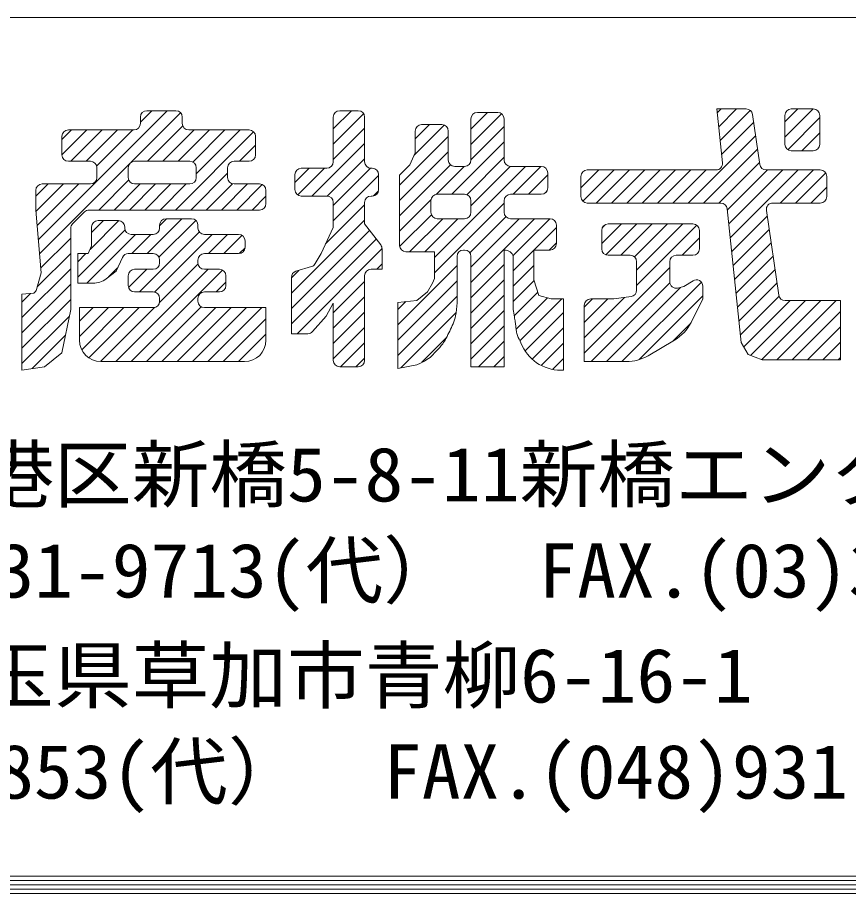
# Model space of a CAD drawing. Units: millimetres at full size; details may follow other scales. Extents: x -1603 to 1599, y -1129 to 1133.
# Drawn here: x -901.2 to -786.2, y -1129.2 to -1008 of the extents above; entities that cross this region are included whole.
import ezdxf
from ezdxf.enums import TextEntityAlignment as Align

# ---------------------------------------------------------------- set-up
doc = ezdxf.new("R2010")
doc.units = ezdxf.units.MM
doc.header["$LTSCALE"] = 4
doc.layers.add('0-0_0', color=7, linetype='Continuous', lineweight=18)
doc.layers.add('0-F_WAKU', color=7, linetype='Continuous', lineweight=18)
doc.styles.add('ＭＳ ゴシック', font='')
doc.styles.get('ＭＳ ゴシック').set_extended_font_data('MS Gothic')

msp = doc.modelspace()

# ---------------------------------------------------------------- linework, layer by layer
at = {"layer": '0-0_0'}
for p, q in [((-898.305, -1038.736), (-880.453, -1020.884)), ((-885.496, -1028.049), (-878.621, -1021.173)), ((-884.174, -1022.483), (-882.575, -1020.884)), ((-879.272, -1020.884), (-883.286, -1020.884)), ((-857.497, -1023.384), (-854.99, -1020.877)), ((-857.497, -1025.505), (-853.29, -1021.298)), ((-854.042, -1020.877), (-856.609, -1020.877)), ((-838.439, -1023.418), (-836.139, -1021.118)), ((-838.439, -1025.539), (-834.204, -1021.304)), ((-834.743, -1021.118), (-837.551, -1021.118)), ((-804.368, -1021.167), (-803.837, -1020.636)), ((-804.168, -1023.087), (-801.716, -1020.636)), ((-803.967, -1025.008), (-799.8, -1020.842)), ((-798.482, -1028.313), (-799.488, -1021.396)), ((-795.015, -1022.42), (-793.23, -1020.636)), ((-795.015, -1024.542), (-791.109, -1020.636)), ((-795.015, -1021.524), (-795.015, -1025.533)), ((-791.078, -1020.636), (-794.127, -1020.636)), ((-790.19, -1025.533), (-790.19, -1021.524)), ((-884.174, -1021.772), (-884.174, -1022.648)), ((-878.384, -1022.648), (-878.384, -1021.772)), ((-857.497, -1021.765), (-857.497, -1027.944)), ((-853.154, -1027.944), (-853.154, -1021.765)), ((-846.296, -1027.032), (-842.134, -1022.87)), ((-846.158, -1024.773), (-844.19, -1022.805)), ((-842.463, -1022.805), (-845.27, -1022.805)), ((-838.439, -1022.006), (-838.439, -1027.703)), ((-833.855, -1027.703), (-833.855, -1022.006)), ((-803.766, -1026.928), (-799.329, -1022.491)), ((-794.622, -1026.27), (-790.19, -1021.838)), ((-895.03, -1024.854), (-893.712, -1023.536)), ((-895.03, -1026.975), (-891.59, -1023.536)), ((-885.062, -1023.536), (-894.142, -1023.536)), ((-893.808, -1027.875), (-889.469, -1023.536)), ((-891.687, -1027.875), (-887.348, -1023.536)), ((-890.236, -1028.545), (-885.226, -1023.536)), ((-883.202, -1027.875), (-878.316, -1022.989)), ((-881.08, -1027.875), (-876.741, -1023.536)), ((-879.345, -1034.625), (-868.514, -1023.794)), ((-878.959, -1027.875), (-874.62, -1023.536)), ((-869.14, -1023.536), (-877.496, -1023.536)), ((-876.939, -1027.976), (-872.498, -1023.536)), ((-876.454, -1029.613), (-870.377, -1023.536)), ((-857.497, -1027.626), (-853.154, -1023.284)), ((-846.158, -1023.693), (-846.158, -1026.722)), ((-841.575, -1027.703), (-841.575, -1023.693)), ((-838.439, -1027.66), (-833.855, -1023.076)), ((-792.652, -1026.421), (-790.19, -1023.96)), ((-895.03, -1024.424), (-895.03, -1026.987)), ((-868.252, -1026.987), (-868.252, -1024.424)), ((-848.33, -1031.187), (-841.575, -1024.432)), ((-841.105, -1032.448), (-833.855, -1025.198)), ((-808.369, -1033.653), (-799.059, -1024.343)), ((-870.474, -1027.875), (-868.252, -1025.653)), ((-860.438, -1032.689), (-853.154, -1025.405)), ((-848.33, -1033.308), (-841.575, -1026.554)), ((-806.248, -1033.653), (-798.79, -1026.195)), ((-794.127, -1026.421), (-791.078, -1026.421)), ((-858.322, -1032.694), (-853.154, -1027.526)), ((-839.036, -1032.5), (-833.855, -1027.319)), ((-898.142, -1040.694), (-885.689, -1028.241)), ((-894.142, -1027.875), (-891.093, -1027.875)), ((-890.205, -1028.763), (-890.205, -1030.121)), ((-885.862, -1030.121), (-885.862, -1028.763)), ((-884.974, -1027.875), (-877.342, -1027.875)), ((-876.454, -1028.763), (-876.454, -1030.121)), ((-872.112, -1030.121), (-872.112, -1028.763)), ((-871.224, -1027.875), (-869.14, -1027.875)), ((-862.804, -1030.812), (-860.824, -1028.832)), ((-862.41, -1032.539), (-858.702, -1028.832)), ((-858.385, -1028.832), (-861.916, -1028.832)), ((-857.497, -1033.99), (-852.332, -1028.826)), ((-852.112, -1028.832), (-852.266, -1028.832)), ((-848.33, -1035.43), (-841.268, -1028.368)), ((-843.505, -1041.212), (-830.884, -1028.591)), ((-843.24, -1032.462), (-839.369, -1028.591)), ((-839.327, -1028.591), (-840.687, -1028.591)), ((-838.439, -1034.024), (-833.002, -1028.588)), ((-828.712, -1028.591), (-832.967, -1028.591)), ((-832.62, -1032.448), (-828.763, -1028.591)), ((-804.126, -1033.653), (-798.52, -1028.046)), ((-877.223, -1034.625), (-872.112, -1029.513)), ((-862.804, -1029.72), (-862.804, -1031.801)), ((-857.497, -1036.112), (-851.224, -1029.839)), ((-851.224, -1031.801), (-851.224, -1029.72)), ((-848.33, -1029.796), (-848.33, -1039.515)), ((-830.498, -1032.448), (-827.824, -1029.773)), ((-827.824, -1031.56), (-827.824, -1029.479)), ((-823.24, -1031.554), (-820.76, -1029.073)), ((-823.24, -1029.961), (-823.24, -1032.765)), ((-822.968, -1033.403), (-818.638, -1029.073)), ((-804.527, -1029.073), (-822.352, -1029.073)), ((-821.097, -1033.653), (-816.517, -1029.073)), ((-818.976, -1033.653), (-814.396, -1029.073)), ((-816.854, -1033.653), (-812.274, -1029.073)), ((-814.733, -1033.653), (-810.153, -1029.073)), ((-812.612, -1033.653), (-808.032, -1029.073)), ((-810.49, -1033.653), (-805.91, -1029.073)), ((-802.963, -1034.61), (-797.425, -1029.073)), ((-802.762, -1036.531), (-795.304, -1029.073)), ((-802.561, -1038.451), (-793.182, -1029.073)), ((-790.114, -1029.073), (-797.603, -1029.073)), ((-795.641, -1033.653), (-791.061, -1029.073)), ((-793.52, -1033.653), (-789.361, -1029.494)), ((-789.226, -1032.765), (-789.226, -1029.961)), ((-898.648, -1032.715), (-896.942, -1031.009)), ((-898.632, -1034.82), (-894.82, -1031.009)), ((-898.469, -1036.778), (-892.699, -1031.009)), ((-891.093, -1031.009), (-897.76, -1031.009)), ((-889.951, -1034.625), (-885.792, -1030.466)), ((-887.83, -1034.625), (-884.214, -1031.009)), ((-885.709, -1034.625), (-882.093, -1031.009)), ((-877.342, -1031.009), (-884.974, -1031.009)), ((-883.587, -1034.625), (-879.971, -1031.009)), ((-881.466, -1034.625), (-877.85, -1031.009)), ((-875.102, -1034.625), (-871.452, -1030.975)), ((-872.981, -1034.625), (-869.365, -1031.009)), ((-867.692, -1031.009), (-871.224, -1031.009)), ((-870.859, -1034.625), (-867.326, -1031.091)), ((-898.648, -1031.897), (-898.648, -1034.625)), ((-866.804, -1033.737), (-866.804, -1031.897)), ((-851.934, -1032.67), (-851.243, -1031.979)), ((-843.099, -1032.448), (-839.327, -1032.448)), ((-832.967, -1032.448), (-828.712, -1032.448)), ((-828.235, -1032.305), (-827.966, -1032.037)), ((-791.399, -1033.653), (-789.226, -1031.48)), ((-868.738, -1034.625), (-866.804, -1032.691)), ((-861.916, -1032.689), (-858.385, -1032.689)), ((-857.497, -1033.577), (-857.497, -1037.028)), ((-853.154, -1036.546), (-853.154, -1033.577)), ((-852.266, -1032.689), (-852.112, -1032.689)), ((-848.33, -1037.551), (-843.974, -1033.195)), ((-843.987, -1034.934), (-843.987, -1033.336)), ((-843.505, -1043.333), (-833.855, -1033.683)), ((-838.439, -1033.336), (-838.439, -1034.934)), ((-833.855, -1034.934), (-833.855, -1033.336)), ((-822.352, -1033.653), (-803.863, -1033.653)), ((-796.678, -1033.653), (-790.114, -1033.653)), ((-891.912, -1034.885), (-893.563, -1036.534)), ((-867.692, -1034.625), (-891.284, -1034.625)), ((-858.553, -1039.289), (-853.154, -1033.89)), ((-802.98, -1034.449), (-801.046, -1052.938)), ((-795.85, -1046.392), (-797.556, -1034.669)), ((-891.151, -1040.068), (-887.161, -1036.078)), ((-890.928, -1037.723), (-889.276, -1036.071)), ((-887.233, -1036.071), (-890.04, -1036.071)), ((-883.25, -1040.651), (-878.429, -1035.83)), ((-881.619, -1041.142), (-876.525, -1036.048)), ((-881.52, -1036.8), (-880.55, -1035.83)), ((-877.101, -1035.83), (-880.632, -1035.83)), ((-863.287, -1046.144), (-853.154, -1036.012)), ((-848.316, -1039.658), (-843.922, -1035.265)), ((-846.939, -1040.403), (-842.358, -1035.822)), ((-844.818, -1040.403), (-840.237, -1035.822)), ((-839.327, -1035.822), (-843.099, -1035.822)), ((-838.597, -1040.546), (-833.602, -1035.551)), ((-838.439, -1042.509), (-831.752, -1035.822)), ((-838.439, -1044.631), (-829.631, -1035.822)), ((-827.506, -1035.822), (-832.967, -1035.822)), ((-832.632, -1040.945), (-827.509, -1035.822)), ((-802.36, -1040.372), (-797.442, -1035.454)), ((-892.858, -1043.896), (-886.309, -1037.347)), ((-890.928, -1036.959), (-890.928, -1039.687)), ((-886.345, -1037.112), (-886.345, -1036.959)), ((-881.52, -1036.718), (-881.52, -1037.112)), ((-876.213, -1037.112), (-876.213, -1036.718)), ((-863.287, -1048.265), (-852.464, -1037.443)), ((-859.186, -1040.644), (-857.497, -1037.028)), ((-853.154, -1036.546), (-850.926, -1039.44)), ((-829.727, -1040.162), (-826.618, -1037.052)), ((-826.618, -1039.274), (-826.618, -1036.71)), ((-820.346, -1039.266), (-817.626, -1036.546)), ((-820.346, -1037.434), (-820.346, -1039.997)), ((-820.258, -1037.057), (-819.835, -1036.633)), ((-819.781, -1040.822), (-815.504, -1036.546)), ((-807.724, -1036.546), (-819.458, -1036.546)), ((-817.722, -1040.885), (-813.383, -1036.546)), ((-815.825, -1041.109), (-811.262, -1036.546)), ((-815.521, -1042.926), (-809.141, -1036.546)), ((-815.521, -1045.047), (-807.197, -1036.723)), ((-806.836, -1039.997), (-806.836, -1037.434)), ((-802.16, -1042.292), (-797.172, -1037.306)), ((-897.979, -1042.652), (-893.823, -1038.497)), ((-891.591, -1044.75), (-884.841, -1038)), ((-882.408, -1038), (-885.457, -1038)), ((-885.371, -1040.651), (-882.72, -1038)), ((-884.311, -1045.955), (-876.017, -1037.661)), ((-882.213, -1045.978), (-874.234, -1038)), ((-870.587, -1038), (-875.325, -1038)), ((-874.765, -1040.651), (-872.113, -1038)), ((-872.643, -1040.651), (-870.125, -1038.133)), ((-863.287, -1050.386), (-851.541, -1038.641)), ((-809.237, -1040.885), (-806.836, -1038.484)), ((-870.516, -1040.645), (-869.706, -1039.835)), ((-869.699, -1039.763), (-869.699, -1038.888)), ((-827.606, -1040.162), (-826.618, -1039.174)), ((-801.959, -1044.213), (-796.903, -1039.157)), ((-898.456, -1045.251), (-893.823, -1040.618)), ((-892.858, -1041.775), (-891.735, -1040.651)), ((-885.87, -1040.651), (-882.408, -1040.651)), ((-875.325, -1040.651), (-870.587, -1040.651)), ((-862.511, -1051.733), (-850.744, -1039.965)), ((-859.976, -1042.026), (-859.186, -1040.644)), ((-847.442, -1040.403), (-843.505, -1040.403)), ((-843.505, -1040.403), (-843.505, -1044.099)), ((-840.369, -1047.457), (-840.369, -1041.05)), ((-839.481, -1040.162), (-839.327, -1040.162)), ((-838.439, -1041.05), (-838.439, -1056.313)), ((-833.855, -1040.162), (-833.778, -1040.162)), ((-833.855, -1056.313), (-833.855, -1040.162)), ((-832.594, -1043.029), (-829.754, -1040.188)), ((-832.594, -1041.05), (-832.594, -1048.367)), ((-829.754, -1044.26), (-829.754, -1040.162)), ((-829.754, -1040.162), (-827.506, -1040.162)), ((-819.458, -1040.885), (-816.409, -1040.885)), ((-810.049, -1040.885), (-807.724, -1040.885)), ((-801.758, -1046.134), (-796.633, -1041.009)), ((-887.551, -1043.062), (-886.676, -1041.167)), ((-881.544, -1047.431), (-876.198, -1042.085)), ((-881.52, -1041.539), (-881.52, -1041.933)), ((-876.213, -1041.933), (-876.213, -1041.539)), ((-851.471, -1042.813), (-850.742, -1042.085)), ((-848.571, -1050.52), (-840.369, -1042.318)), ((-838.439, -1046.752), (-833.855, -1042.168)), ((-832.594, -1045.15), (-829.754, -1042.31)), ((-815.521, -1041.773), (-815.521, -1045.723)), ((-810.937, -1044.557), (-810.937, -1041.773)), ((-900.578, -1049.494), (-893.823, -1042.74)), ((-888.921, -1044.126), (-887.551, -1043.062)), ((-888.587, -1043.867), (-887.353, -1042.633)), ((-887.589, -1055.597), (-874.813, -1042.821)), ((-885.816, -1045.338), (-883.298, -1042.821)), ((-885.468, -1055.597), (-872.808, -1042.938)), ((-882.408, -1042.821), (-884.974, -1042.821)), ((-873.241, -1042.821), (-875.325, -1042.821)), ((-863.287, -1044.023), (-862.236, -1042.973)), ((-862.66, -1043.103), (-860.486, -1042.434)), ((-822.758, -1054.406), (-810.937, -1042.585)), ((-801.557, -1048.054), (-796.364, -1042.861)), ((-885.862, -1043.709), (-885.862, -1045.067)), ((-873.704, -1045.955), (-872.353, -1044.604)), ((-872.353, -1045.067), (-872.353, -1043.709)), ((-863.287, -1051.733), (-863.287, -1043.952)), ((-857.497, -1048.84), (-853.154, -1044.497)), ((-853.154, -1055.425), (-853.154, -1043.701)), ((-848.571, -1052.642), (-840.369, -1044.439)), ((-838.439, -1048.873), (-833.855, -1044.29)), ((-832.594, -1047.271), (-829.711, -1044.388)), ((-829.754, -1044.26), (-829.03, -1046.429)), ((-821.821, -1055.59), (-810.925, -1044.694)), ((-817.578, -1055.59), (-806.569, -1044.58)), ((-801.356, -1049.974), (-796.094, -1044.712)), ((-900.578, -1051.616), (-893.823, -1044.861)), ((-892.858, -1044.75), (-890.737, -1044.75)), ((-884.974, -1045.955), (-882.408, -1045.955)), ((-875.325, -1045.955), (-873.241, -1045.955)), ((-819.699, -1055.59), (-809.434, -1045.324)), ((-900.578, -1047.373), (-899.38, -1046.174)), ((-900.578, -1053.737), (-893.823, -1046.982)), ((-881.52, -1046.843), (-881.52, -1047.236)), ((-876.213, -1047.236), (-876.213, -1046.843)), ((-857.497, -1050.961), (-853.154, -1046.618)), ((-848.571, -1054.763), (-840.369, -1046.56)), ((-838.439, -1050.994), (-833.855, -1046.411)), ((-832.452, -1049.25), (-829.18, -1045.979)), ((-832.19, -1051.11), (-827.847, -1046.767)), ((-831.666, -1052.708), (-825.87, -1046.911)), ((-829.03, -1046.429), (-827.342, -1046.911)), ((-827.342, -1046.911), (-825.653, -1046.911)), ((-825.653, -1046.911), (-825.653, -1056.795)), ((-822.758, -1052.284), (-817.194, -1046.721)), ((-822.758, -1048.042), (-821.628, -1046.911)), ((-822.758, -1050.163), (-819.506, -1046.911)), ((-818.657, -1046.911), (-821.87, -1046.911)), ((-818.657, -1046.911), (-816.294, -1046.604)), ((-815.165, -1055.298), (-806.354, -1046.487)), ((-801.156, -1051.895), (-795.811, -1046.551)), ((-800.694, -1053.555), (-794.292, -1047.152)), ((-799.763, -1054.745), (-792.17, -1047.152)), ((-798.22, -1055.323), (-790.049, -1047.152)), ((-796.124, -1055.348), (-787.928, -1047.152)), ((-787.296, -1047.152), (-794.971, -1047.152)), ((-787.296, -1055.348), (-787.296, -1047.152)), ((-892.617, -1048.124), (-892.617, -1052.637)), ((-882.408, -1048.124), (-892.617, -1048.124)), ((-892.617, -1050.019), (-890.723, -1048.124)), ((-892.617, -1052.14), (-888.602, -1048.124)), ((-892.301, -1053.945), (-886.48, -1048.124)), ((-891.312, -1055.078), (-884.359, -1048.124)), ((-889.706, -1055.593), (-882.213, -1048.1)), ((-883.346, -1055.597), (-875.759, -1048.01)), ((-881.225, -1055.597), (-873.752, -1048.124)), ((-879.104, -1055.597), (-871.631, -1048.124)), ((-876.982, -1055.597), (-869.51, -1048.124)), ((-866.804, -1048.124), (-875.325, -1048.124)), ((-874.861, -1055.597), (-867.388, -1048.124)), ((-866.804, -1052.637), (-866.804, -1048.124)), ((-858.462, -1049.322), (-857.497, -1047.514)), ((-857.497, -1047.514), (-857.497, -1055.425)), ((-848.571, -1048.399), (-847.465, -1047.293)), ((-848.571, -1056.554), (-848.571, -1047.394)), ((-822.758, -1047.799), (-822.758, -1055.59)), ((-900.578, -1055.858), (-894.008, -1049.288)), ((-860.368, -1051.439), (-858.462, -1049.322)), ((-857.497, -1053.082), (-853.154, -1048.74)), ((-848.16, -1056.474), (-840.524, -1048.837)), ((-838.439, -1053.116), (-833.855, -1048.532)), ((-830.946, -1054.108), (-825.653, -1048.816)), ((-794.002, -1055.348), (-787.296, -1048.642)), ((-872.74, -1055.597), (-866.804, -1049.662)), ((-838.439, -1055.237), (-833.855, -1050.654)), ((-810.494, -1052.748), (-808.1, -1050.355)), ((-791.881, -1055.348), (-787.296, -1050.763)), ((-899.165, -1056.566), (-894.539, -1051.94)), ((-870.619, -1055.597), (-866.804, -1051.783)), ((-863.287, -1051.733), (-861.028, -1051.733)), ((-857.497, -1055.204), (-853.154, -1050.861)), ((-829.966, -1055.25), (-825.653, -1050.937)), ((-856.485, -1056.313), (-853.154, -1052.982)), ((-845.244, -1055.678), (-841.836, -1052.27)), ((-837.393, -1056.313), (-833.855, -1052.775)), ((-828.716, -1056.121), (-825.653, -1053.058)), ((-810.276, -1052.62), (-813.939, -1054.773)), ((-801.046, -1052.938), (-800.082, -1054.626)), ((-789.76, -1055.348), (-787.296, -1052.884)), ((-889.657, -1055.597), (-869.764, -1055.597)), ((-854.364, -1056.313), (-853.154, -1055.104)), ((-835.272, -1056.313), (-833.855, -1054.896)), ((-827.147, -1056.674), (-825.653, -1055.179)), ((-822.758, -1055.59), (-816.939, -1055.59)), ((-787.638, -1055.348), (-787.296, -1055.006)), ((-856.609, -1056.313), (-854.042, -1056.313)), ((-848.571, -1056.554), (-845.954, -1056.043)), ((-838.439, -1056.313), (-833.855, -1056.313)), ((-825.653, -1056.795), (-826.005, -1056.795))]:
    msp.add_line(p, q, dxfattribs=at)
for points in [[(-800.367, -1020.636), (-804.424, -1020.636), (-803.644, -1028.092)], [(-848.33, -1029.796), (-846.882, -1028.35), (-846.158, -1026.722)], [(-898.557, -1045.62), (-897.924, -1043.303), (-898.648, -1034.625)], [(-893.823, -1037.162), (-893.823, -1048.366), (-895.03, -1054.392), (-897.442, -1056.32), (-900.578, -1056.768)], [(-892.858, -1044.75), (-892.858, -1040.651), (-891.411, -1040.651), (-890.928, -1039.567)], [(-850.742, -1039.982), (-850.742, -1042.813), (-852.266, -1042.813)], [(-848.571, -1047.394), (-845.917, -1047.152), (-844.47, -1045.947), (-843.746, -1044.742), (-843.505, -1044.099)], [(-809.846, -1045.421), (-809.007, -1045.224), (-807.718, -1044.404)], [(-806.354, -1045.154), (-806.354, -1046.911), (-807.982, -1050.166)], [(-900.578, -1056.768), (-900.578, -1046.272), (-898.943, -1046.139)], [(-800.082, -1054.626), (-798.152, -1055.348), (-787.296, -1055.348)]]:
    msp.add_lwpolyline(points, dxfattribs=at)
for centre, radius, start, end in [((-883.286, -1021.772), 0.888, 90, 180), ((-879.272, -1021.772), 0.888, 0, 90), ((-856.609, -1021.765), 0.888, 90, 180), ((-854.042, -1021.765), 0.888, 0, 90), ((-837.551, -1022.006), 0.888, 90, 180), ((-834.743, -1022.006), 0.888, 0, 90), ((-800.367, -1021.524), 0.888, 8.282, 90), ((-794.127, -1021.524), 0.888, 90, 180), ((-791.078, -1021.524), 0.888, 0, 90), ((-885.062, -1022.648), 0.888, 270, 0), ((-877.496, -1022.648), 0.888, 180, 270), ((-845.27, -1023.693), 0.888, 90, 180), ((-842.463, -1023.693), 0.888, 0, 90), ((-894.142, -1024.424), 0.888, 90, 180), ((-869.14, -1024.424), 0.888, 0, 90), ((-794.127, -1025.533), 0.888, 180, 270), ((-791.078, -1025.533), 0.888, 270, 0), ((-894.142, -1026.987), 0.888, 180, 270), ((-869.14, -1026.987), 0.888, 270, 0), ((-840.687, -1027.703), 0.888, 180, 270), ((-839.327, -1027.703), 0.888, 270, 0), ((-832.967, -1027.703), 0.888, 180, 270), ((-891.093, -1028.763), 0.888, 0, 90), ((-884.974, -1028.763), 0.888, 90, 180), ((-877.342, -1028.763), 0.888, 0, 90), ((-871.224, -1028.763), 0.888, 90, 180), ((-861.916, -1029.72), 0.888, 90, 180), ((-858.385, -1027.944), 0.888, 270, 0), ((-852.266, -1027.944), 0.888, 180, 270), ((-852.112, -1029.72), 0.888, 0, 90), ((-828.712, -1029.479), 0.888, 0, 90), ((-804.527, -1028.185), 0.888, 270, 5.969), ((-797.603, -1028.185), 0.888, 188.282, 270), ((-891.093, -1030.121), 0.888, 270, 0), ((-884.974, -1030.121), 0.888, 180, 270), ((-877.342, -1030.121), 0.888, 270, 0), ((-871.224, -1030.121), 0.888, 180, 270), ((-822.352, -1029.961), 0.888, 90, 180), ((-790.114, -1029.961), 0.888, 0, 90), ((-897.76, -1031.897), 0.888, 90, 180), ((-867.692, -1031.897), 0.888, 0, 90), ((-861.916, -1031.801), 0.888, 180, 270), ((-852.112, -1031.801), 0.888, 270, 0), ((-843.099, -1033.336), 0.888, 90, 180), ((-839.327, -1033.336), 0.888, 0, 90), ((-832.967, -1033.336), 0.888, 90, 180), ((-828.712, -1031.56), 0.888, 270, 0), ((-867.692, -1033.737), 0.888, 270, 0), ((-858.385, -1033.577), 0.888, 0, 90), ((-852.266, -1033.577), 0.888, 90, 180), ((-822.352, -1032.765), 0.888, 180, 270), ((-803.863, -1034.541), 0.888, 5.969, 90), ((-803.863, -1034.541), 0.888, 5.969, 90), ((-796.678, -1034.541), 0.888, 90, 188.282), ((-790.114, -1032.765), 0.888, 270, 0), ((-891.284, -1035.513), 0.888, 90, 134.9788), ((-843.099, -1034.934), 0.888, 180, 270), ((-839.327, -1034.934), 0.888, 270, 0), ((-832.967, -1034.934), 0.888, 180, 270), ((-890.04, -1036.959), 0.888, 90, 180), ((-887.233, -1036.959), 0.888, 0, 90), ((-880.632, -1036.718), 0.888, 90, 180), ((-877.101, -1036.718), 0.888, 0, 90), ((-827.506, -1036.71), 0.888, 0, 90), ((-892.935, -1037.162), 0.888, 134.9788, 180), ((-885.457, -1037.112), 0.888, 180, 270), ((-882.408, -1037.112), 0.888, 270, 0), ((-875.325, -1037.112), 0.888, 180, 270), ((-819.458, -1037.434), 0.888, 90, 180), ((-807.724, -1037.434), 0.888, 0, 90), ((-870.587, -1038.888), 0.888, 0, 90), ((-870.587, -1039.763), 0.888, 270, 0), ((-851.63, -1039.982), 0.888, 0, 37.589), ((-847.442, -1039.515), 0.888, 180, 270), ((-827.506, -1039.274), 0.888, 270, 0), ((-885.87, -1041.539), 0.888, 90, 155.209), ((-882.408, -1041.539), 0.888, 0, 90), ((-875.325, -1041.539), 0.888, 90, 180), ((-839.481, -1041.05), 0.888, 90, 180), ((-839.327, -1041.05), 0.888, 0, 90), ((-833.74, -1041.344), 1.183, 14.4, 91.86), ((-819.458, -1039.997), 0.888, 180, 270), ((-816.409, -1041.773), 0.888, 0, 90), ((-810.049, -1041.773), 0.888, 90, 180), ((-807.724, -1039.997), 0.888, 270, 0), ((-882.408, -1041.933), 0.888, 270, 0), ((-875.325, -1041.933), 0.888, 180, 270), ((-860.747, -1041.586), 0.888, 287.091, 330.237), ((-884.974, -1043.709), 0.888, 90, 180), ((-873.241, -1043.709), 0.888, 0, 90), ((-862.399, -1043.952), 0.888, 107.091, 180), ((-852.266, -1043.701), 0.888, 90, 180), ((-890.737, -1041.79), 2.96, 270, 307.854), ((-810.049, -1044.557), 0.888, 180, 283.231), ((-807.242, -1045.154), 0.888, 0, 122.452), ((-899.413, -1045.386), 0.888, 301.98631, 344.73412), ((-884.974, -1045.067), 0.888, 180, 270), ((-882.408, -1046.843), 0.888, 0, 90), ((-875.325, -1046.843), 0.888, 90, 180), ((-873.241, -1045.067), 0.888, 270, 0), ((-816.409, -1045.723), 0.888, 277.426, 0), ((-821.87, -1047.799), 0.888, 90, 180), ((-794.971, -1046.264), 0.888, 188.282, 270), ((-882.408, -1047.236), 0.888, 270, 0), ((-875.325, -1047.236), 0.888, 180, 270), ((-853.142, -1046.942), 12.784, 349.46625, 357.68846), ((-917.843, -1062.632), 86.434, 8.79637, 9.49979), ((-845.242, -1048.411), 4.749, 335.95566, 349.46625), ((-872.347, -1055.592), 40.396, 7.76743, 8.79637), ((-874.462, -1035.374), 36.744, 332.46928, 335.95566), ((-938.338, -1064.593), 106.998, 7.41893, 7.76743), ((-741.806, -1039.002), 91.193, 187.41893, 187.79643), ((-813.276, -1047.517), 5.92, 300.447, 333.418), ((-861.028, -1050.845), 0.888, 270, 317.992), ((-829.352, -1050.989), 2.829, 187.79643, 201.01969), ((-824.462, -1049.11), 8.068, 201.01969, 208.83855), ((-889.657, -1052.637), 2.96, 180, 270), ((-869.764, -1052.637), 2.96, 270, 0), ((-847.928, -1049.048), 6.906, 318.34536, 323.81916), ((-847.18, -1049.595), 5.978, 323.81916, 332.46928), ((-826.005, -1050.875), 5.92, 201.052, 270), ((-865.538, -1033.383), 30.475, 315.74045, 318.34536), ((-856.609, -1055.425), 0.888, 180, 270), ((-854.042, -1055.425), 0.888, 270, 0), ((-849.697, -1047.013), 9.775, 292.51707, 301.83006), ((-846.859, -1051.585), 4.393, 301.83006, 315.74045), ((-816.939, -1049.67), 5.92, 270, 300.447)]:
    msp.add_arc(centre, radius, start, end, dxfattribs=at)
at = {"layer": '0-F_WAKU'}
for p, q in [((-1602.081, -1007.985), (1597.919, -1007.985)), ((-1600.881, -1126.785), (1596.719, -1126.785)), ((-1602.081, -1127.985), (1597.919, -1127.985)), ((-1601.481, -1127.385), (1597.319, -1127.385)), ((-1603.281, -1129.185), (1599.119, -1129.185)), ((-1602.681, -1128.585), (1598.519, -1128.585))]:
    msp.add_line(p, q, dxfattribs=at)

# ---------------------------------------------------------------- texts
at = {"layer": '0-0_0', "style": 'ＭＳ ゴシック', "width": 1.05}
for s, p in [('本社〒105-0004東京都港区新橋5-8-11新橋エンタービル3Ｆ', (-1014.301, -1077.198)), ('TEL.東京(03)3431-9713(代）  FAX.(03)3431-9708', (-979.354, -1090.487)), ('関東支店〒340-0002埼玉県草加市青柳6-16-1', (-1014.301, -1105.022)), ('TEL.(048)932-3853(代）  FAX.(048)931-8164', (-979.354, -1118.311))]:
    msp.add_text(s, height=7.507, dxfattribs=at).set_placement(p, align=Align.BOTTOM_LEFT)

doc.saveas('drawing.dxf')
